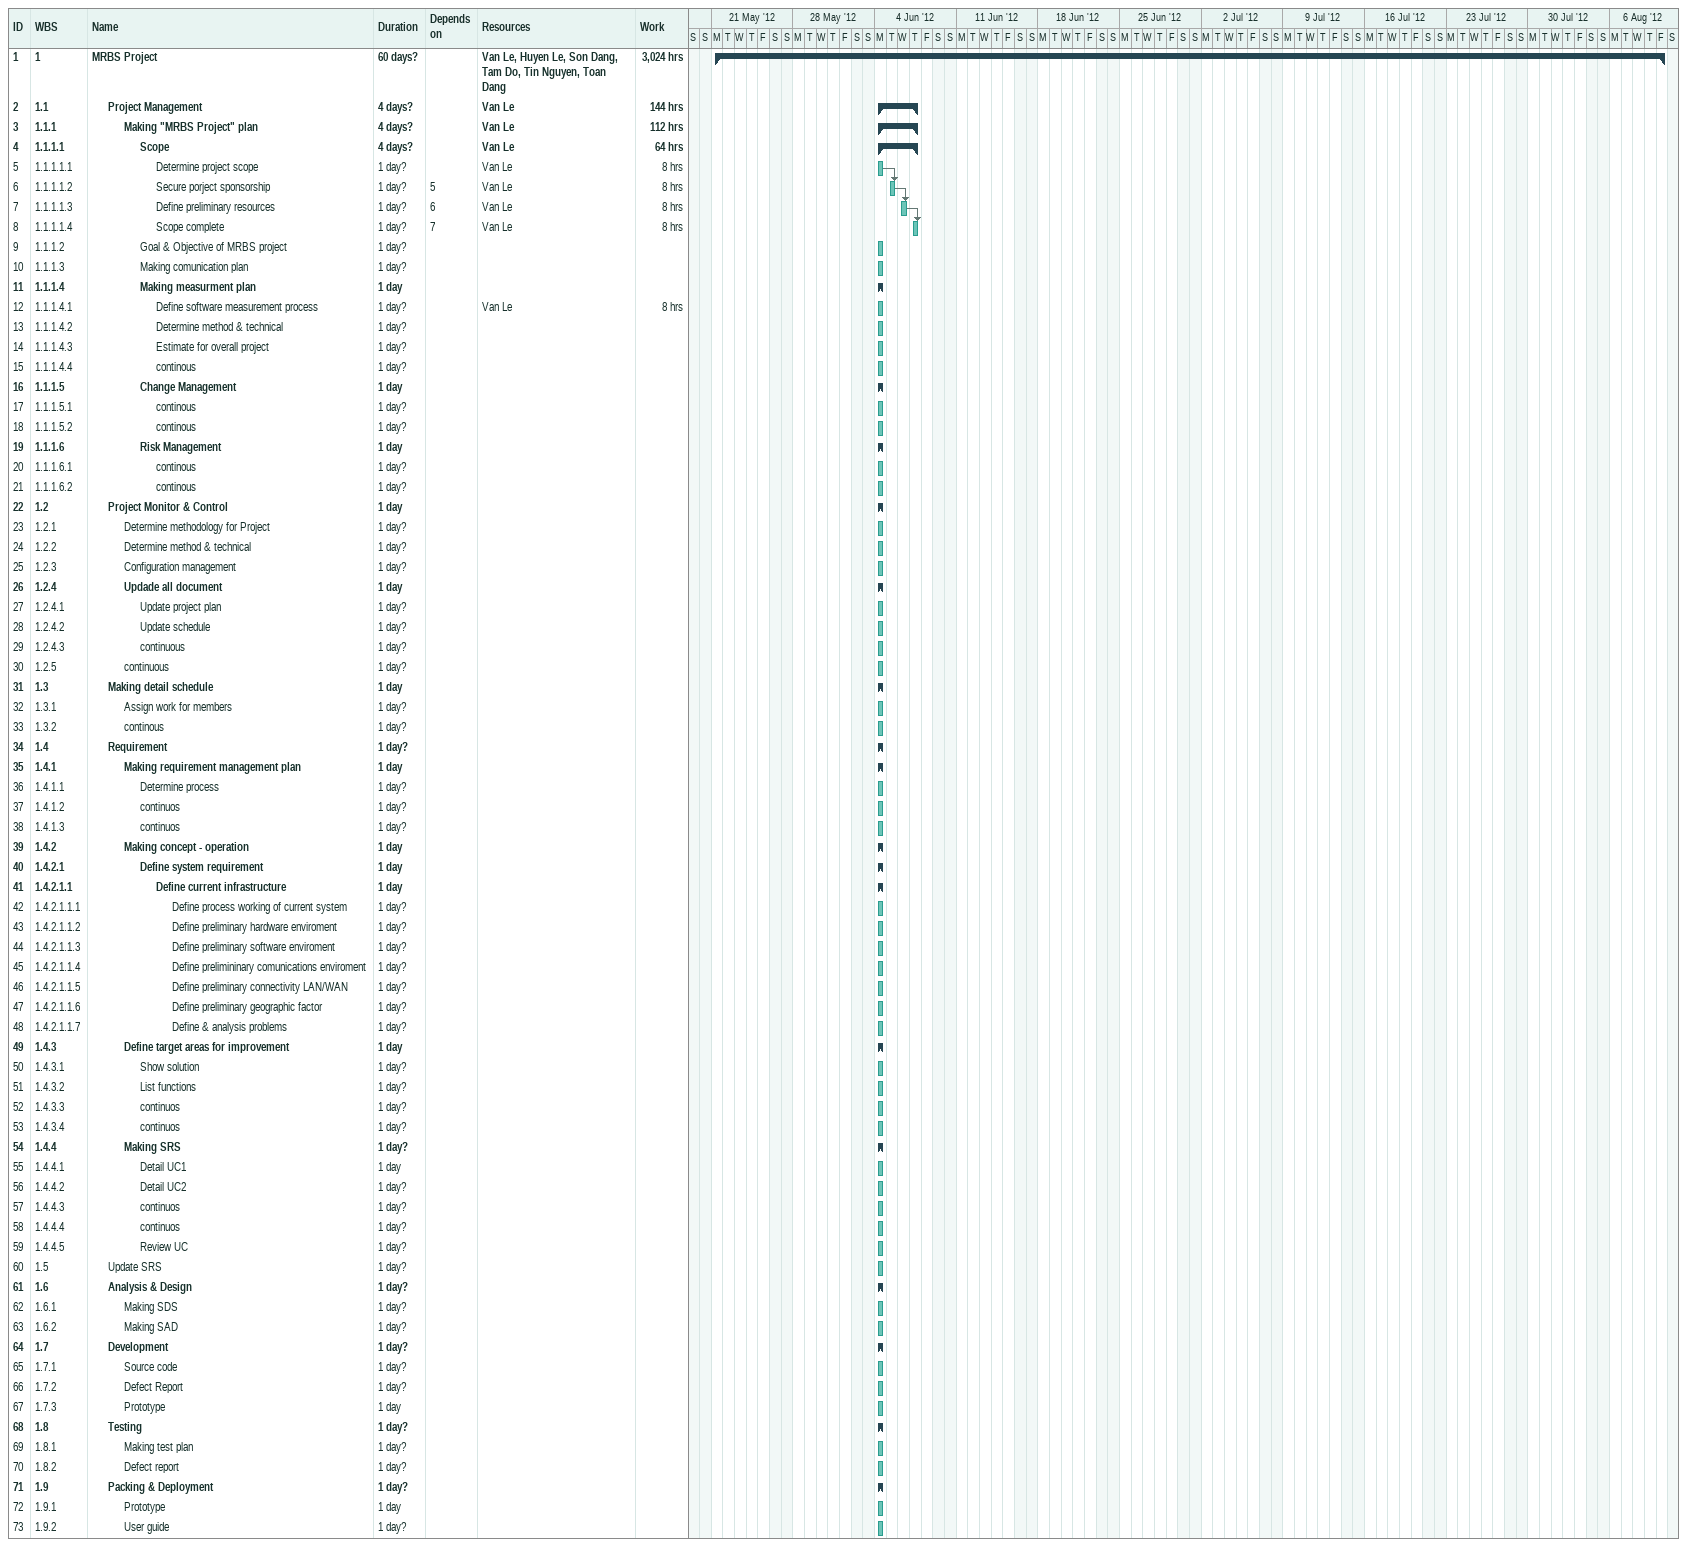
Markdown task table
| ID | WBS | Task | Duration | Start | Finish | Predecessors | Resources | Work (h) |
|---|---|---|---|---|---|---|---|---|
| 1 | 1 | **MRBS Project** | 60d? | 2012-05-21 | 2012-08-10 |  | Van Le, Huyen Le, Son Dang, Tam Do, Tin Nguyen, Toan Dang | 3024 |
| 2 | 1.1 | **Project Management** | 4d? | 2012-06-04 | 2012-06-07 |  | Van Le | 144 |
| 3 | 1.1.1 | **Making "MRBS Project" plan** | 4d? | 2012-06-04 | 2012-06-07 |  | Van Le | 112 |
| 4 | 1.1.1.1 | **Scope** | 4d? | 2012-06-04 | 2012-06-07 |  | Van Le | 64 |
| 5 | 1.1.1.1.1 | Determine project scope | 1d? | 2012-06-04 | 2012-06-04 |  | Van Le | 8 |
| 6 | 1.1.1.1.2 | Secure porject sponsorship | 1d? | 2012-06-05 | 2012-06-05 | 5 | Van Le | 8 |
| 7 | 1.1.1.1.3 | Define preliminary resources | 1d? | 2012-06-06 | 2012-06-06 | 6 | Van Le | 8 |
| 8 | 1.1.1.1.4 | Scope complete | 1d? | 2012-06-07 | 2012-06-07 | 7 | Van Le | 8 |
| 9 | 1.1.1.2 | Goal & Objective of MRBS project | 1d? | 2012-06-04 | 2012-06-04 |  |  |  |
| 10 | 1.1.1.3 | Making comunication plan | 1d? | 2012-06-04 | 2012-06-04 |  |  |  |
| 11 | 1.1.1.4 | **Making measurment plan** | 1d | 2012-06-04 | 2012-06-04 |  |  |  |
| 12 | 1.1.1.4.1 | Define software measurement process | 1d? | 2012-06-04 | 2012-06-04 |  | Van Le | 8 |
| 13 | 1.1.1.4.2 | Determine method & technical | 1d? | 2012-06-04 | 2012-06-04 |  |  |  |
| 14 | 1.1.1.4.3 | Estimate for overall project | 1d? | 2012-06-04 | 2012-06-04 |  |  |  |
| 15 | 1.1.1.4.4 | continous | 1d? | 2012-06-04 | 2012-06-04 |  |  |  |
| 16 | 1.1.1.5 | **Change Management** | 1d | 2012-06-04 | 2012-06-04 |  |  |  |
| 17 | 1.1.1.5.1 | continous | 1d? | 2012-06-04 | 2012-06-04 |  |  |  |
| 18 | 1.1.1.5.2 | continous | 1d? | 2012-06-04 | 2012-06-04 |  |  |  |
| 19 | 1.1.1.6 | **Risk Management** | 1d | 2012-06-04 | 2012-06-04 |  |  |  |
| 20 | 1.1.1.6.1 | continous | 1d? | 2012-06-04 | 2012-06-04 |  |  |  |
| 21 | 1.1.1.6.2 | continous | 1d? | 2012-06-04 | 2012-06-04 |  |  |  |
| 22 | 1.2 | **Project Monitor & Control** | 1d | 2012-06-04 | 2012-06-04 |  |  |  |
| 23 | 1.2.1 | Determine methodology for Project | 1d? | 2012-06-04 | 2012-06-04 |  |  |  |
| 24 | 1.2.2 | Determine method & technical | 1d? | 2012-06-04 | 2012-06-04 |  |  |  |
| 25 | 1.2.3 | Configuration management | 1d? | 2012-06-04 | 2012-06-04 |  |  |  |
| 26 | 1.2.4 | **Updade all document** | 1d | 2012-06-04 | 2012-06-04 |  |  |  |
| 27 | 1.2.4.1 | Update project plan | 1d? | 2012-06-04 | 2012-06-04 |  |  |  |
| 28 | 1.2.4.2 | Update schedule | 1d? | 2012-06-04 | 2012-06-04 |  |  |  |
| 29 | 1.2.4.3 | continuous | 1d? | 2012-06-04 | 2012-06-04 |  |  |  |
| 30 | 1.2.5 | continuous | 1d? | 2012-06-04 | 2012-06-04 |  |  |  |
| 31 | 1.3 | **Making detail schedule** | 1d | 2012-06-04 | 2012-06-04 |  |  |  |
| 32 | 1.3.1 | Assign work for members | 1d? | 2012-06-04 | 2012-06-04 |  |  |  |
| 33 | 1.3.2 | continous | 1d? | 2012-06-04 | 2012-06-04 |  |  |  |
| 34 | 1.4 | **Requirement** | 1d? | 2012-06-04 | 2012-06-04 |  |  |  |
| 35 | 1.4.1 | **Making requirement management plan** | 1d | 2012-06-04 | 2012-06-04 |  |  |  |
| 36 | 1.4.1.1 | Determine process | 1d? | 2012-06-04 | 2012-06-04 |  |  |  |
| 37 | 1.4.1.2 | continuos | 1d? | 2012-06-04 | 2012-06-04 |  |  |  |
| 38 | 1.4.1.3 | continuos | 1d? | 2012-06-04 | 2012-06-04 |  |  |  |
| 39 | 1.4.2 | **Making concept - operation** | 1d | 2012-06-04 | 2012-06-04 |  |  |  |
| 40 | 1.4.2.1 | **Define system requirement** | 1d | 2012-06-04 | 2012-06-04 |  |  |  |
| 41 | 1.4.2.1.1 | **Define current infrastructure** | 1d | 2012-06-04 | 2012-06-04 |  |  |  |
| 42 | 1.4.2.1.1.1 | Define process working of current system | 1d? | 2012-06-04 | 2012-06-04 |  |  |  |
| 43 | 1.4.2.1.1.2 | Define preliminary hardware enviroment | 1d? | 2012-06-04 | 2012-06-04 |  |  |  |
| 44 | 1.4.2.1.1.3 | Define preliminary software enviroment | 1d? | 2012-06-04 | 2012-06-04 |  |  |  |
| 45 | 1.4.2.1.1.4 | Define prelimininary comunications enviroment | 1d? | 2012-06-04 | 2012-06-04 |  |  |  |
| 46 | 1.4.2.1.1.5 | Define preliminary connectivity LAN/WAN | 1d? | 2012-06-04 | 2012-06-04 |  |  |  |
| 47 | 1.4.2.1.1.6 | Define preliminary geographic factor | 1d? | 2012-06-04 | 2012-06-04 |  |  |  |
| 48 | 1.4.2.1.1.7 | Define & analysis problems | 1d? | 2012-06-04 | 2012-06-04 |  |  |  |
| 49 | 1.4.3 | **Define target areas for improvement** | 1d | 2012-06-04 | 2012-06-04 |  |  |  |
| 50 | 1.4.3.1 | Show solution | 1d? | 2012-06-04 | 2012-06-04 |  |  |  |
| 51 | 1.4.3.2 | List functions | 1d? | 2012-06-04 | 2012-06-04 |  |  |  |
| 52 | 1.4.3.3 | continuos | 1d? | 2012-06-04 | 2012-06-04 |  |  |  |
| 53 | 1.4.3.4 | continuos | 1d? | 2012-06-04 | 2012-06-04 |  |  |  |
| 54 | 1.4.4 | **Making SRS** | 1d? | 2012-06-04 | 2012-06-04 |  |  |  |
| 55 | 1.4.4.1 | Detail UC1 | 1d | 2012-06-04 | 2012-06-04 |  |  |  |
| 56 | 1.4.4.2 | Detail UC2 | 1d? | 2012-06-04 | 2012-06-04 |  |  |  |
| 57 | 1.4.4.3 | continuos | 1d? | 2012-06-04 | 2012-06-04 |  |  |  |
| 58 | 1.4.4.4 | continuos | 1d? | 2012-06-04 | 2012-06-04 |  |  |  |
| 59 | 1.4.4.5 | Review UC | 1d? | 2012-06-04 | 2012-06-04 |  |  |  |
| 60 | 1.5 | Update SRS | 1d? | 2012-06-04 | 2012-06-04 |  |  |  |
| 61 | 1.6 | **Analysis & Design** | 1d? | 2012-06-04 | 2012-06-04 |  |  |  |
| 62 | 1.6.1 | Making SDS | 1d? | 2012-06-04 | 2012-06-04 |  |  |  |
| 63 | 1.6.2 | Making SAD | 1d? | 2012-06-04 | 2012-06-04 |  |  |  |
| 64 | 1.7 | **Development** | 1d? | 2012-06-04 | 2012-06-04 |  |  |  |
| 65 | 1.7.1 | Source code | 1d? | 2012-06-04 | 2012-06-04 |  |  |  |
| 66 | 1.7.2 | Defect Report | 1d? | 2012-06-04 | 2012-06-04 |  |  |  |
| 67 | 1.7.3 | Prototype | 1d | 2012-06-04 | 2012-06-04 |  |  |  |
| 68 | 1.8 | **Testing** | 1d? | 2012-06-04 | 2012-06-04 |  |  |  |
| 69 | 1.8.1 | Making test plan | 1d? | 2012-06-04 | 2012-06-04 |  |  |  |
| 70 | 1.8.2 | Defect report | 1d? | 2012-06-04 | 2012-06-04 |  |  |  |
| 71 | 1.9 | **Packing & Deployment** | 1d? | 2012-06-04 | 2012-06-04 |  |  |  |
| 72 | 1.9.1 | Prototype | 1d | 2012-06-04 | 2012-06-04 |  |  |  |
| 73 | 1.9.2 | User guide | 1d? | 2012-06-04 | 2012-06-04 |  |  |  |
